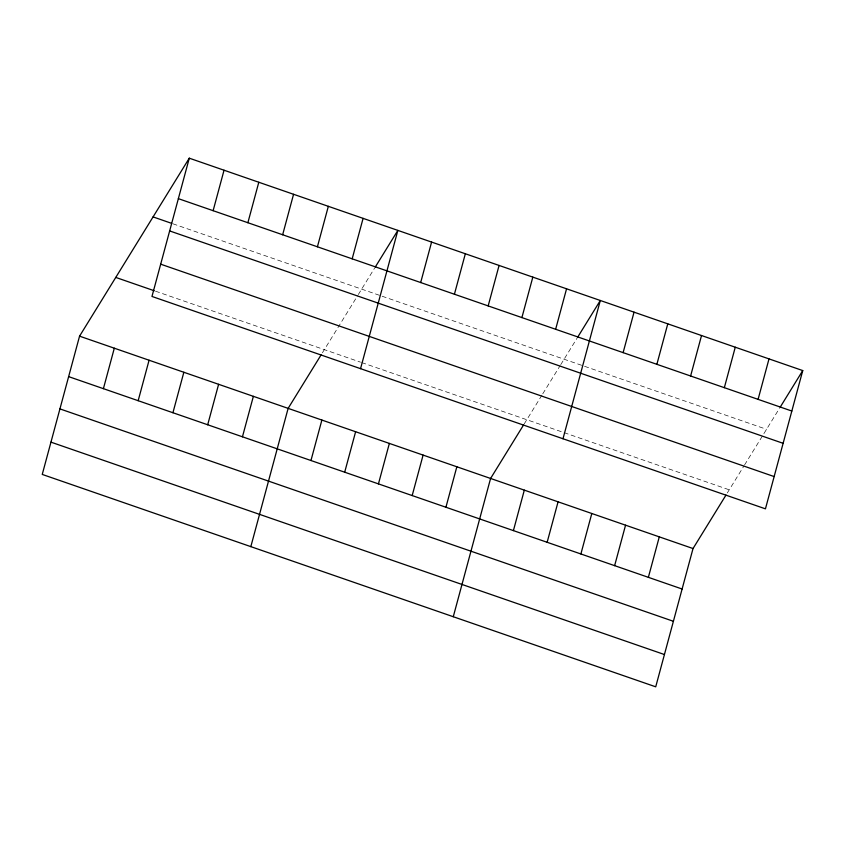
<?xml version="1.0" encoding="UTF-8"?>
<svg xmlns="http://www.w3.org/2000/svg" width="845" height="845" viewBox="0 0 845 845"><rect width="100%" height="100%" fill="white"/><g stroke="black" fill="none" stroke-linecap="round" stroke-linejoin="round"><path stroke-width="0.63" stroke-dasharray="4.22 3.17" d="M322.41 352.787L357.657 295.613M358.322 294.535L374.578 268.15M524.206 423.926L542.11 394.879M542.775 393.791L560.098 365.705M560.763 364.617L577.029 338.243M727.302 492.962L743.896 466.049M744.561 464.961L763.215 434.71M763.88 433.633L779.47 408.336M172.929 223.798L380.926 295.803M382.141 296.225L583.377 365.896M584.582 366.308L766.542 429.302M155.491 291.176L360.498 362.156M361.702 362.568L562.939 432.239M564.143 432.661L729.235 489.815"/><path stroke-width="1.27" d="M189.28 158.184L151.973 296.458L765.443 508.838L802.75 370.575L189.28 158.184L79.557 336.162L42.25 474.425L655.72 686.816L693.027 548.542L726.003 495.064M103.407 388.658L114.318 348.193M138.168 400.699L149.079 360.224M213.12 210.69L224.041 170.225M172.929 412.73L183.851 372.265M247.881 222.721L258.802 182.256M207.69 424.771L218.612 384.295M282.652 234.762L293.564 194.287M242.452 436.802L253.373 396.337M317.414 246.793L328.335 206.328M250.828 546.641L288.134 408.367L321.111 354.879M352.175 258.834L363.096 218.359M310.96 460.514L321.882 420.049M360.551 368.663L397.858 230.4L375.233 267.104M344.697 472.197L355.618 431.732M420.683 282.547L431.594 242.082M378.444 483.879L389.365 443.414M454.42 294.229L465.341 253.764M412.18 495.561L423.102 455.096M488.167 305.911L499.078 265.446M445.928 507.243L456.839 466.778M521.904 317.593L532.825 277.128M453.279 616.723L490.586 478.46L523.562 424.972M555.64 329.275L566.562 288.81M513.411 530.607L524.322 490.142M562.992 438.756L600.309 300.482L577.674 337.197M547.148 542.289L558.07 501.824M623.124 352.64L634.046 312.164M580.885 553.971L591.806 513.506M656.871 364.322L667.782 323.846M614.632 565.654L625.553 525.189M690.608 376.004L701.53 335.528M648.368 577.336L659.29 536.871M724.345 387.675L735.266 347.211M758.092 399.358L769.013 358.893M780.125 407.279L802.75 370.575M178.358 198.649L791.828 411.04M153.072 216.911L171.693 223.365M169.655 230.928L783.125 443.319M160.677 264.179L774.147 476.569M115.765 277.424L154.255 290.754M79.557 336.162L693.027 548.542M68.635 376.627L682.116 589.018M59.932 408.895L673.402 621.286M50.953 442.146L664.434 654.537"/></g></svg>
